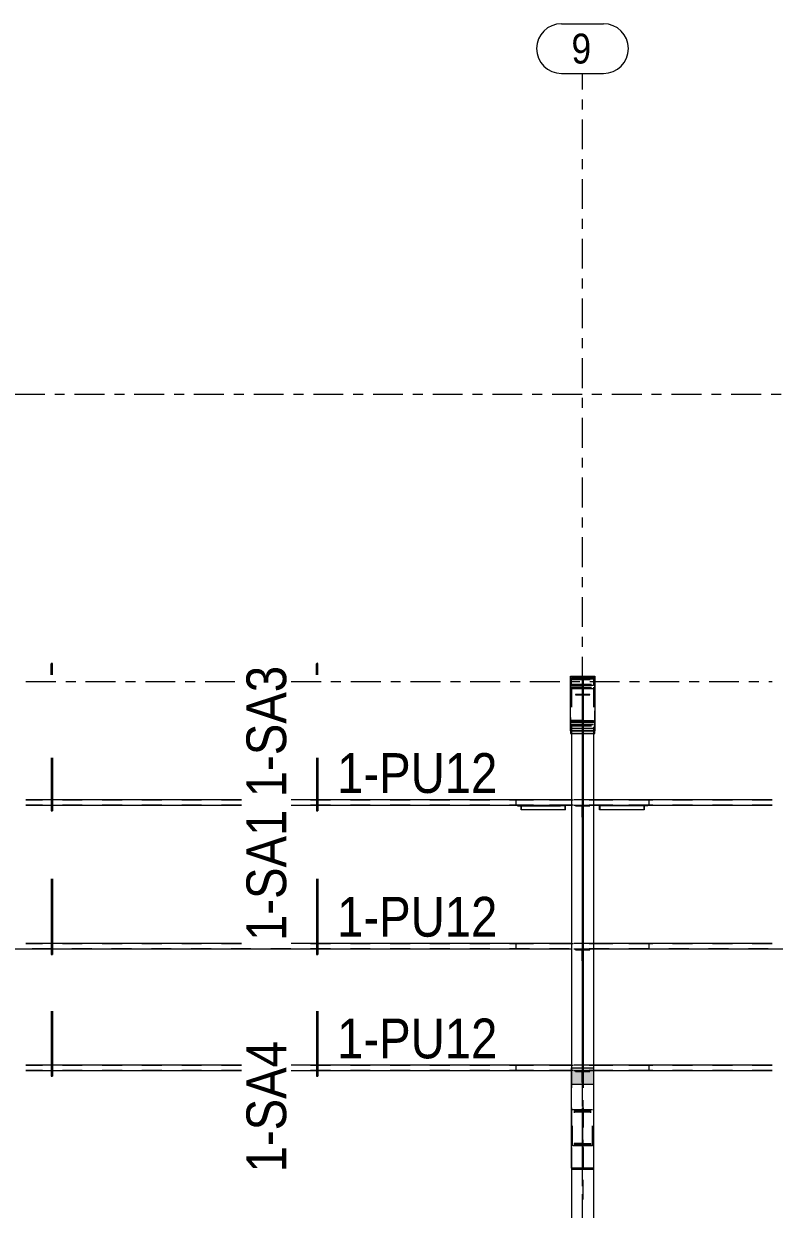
# Model space of a CAD drawing. Header units: millimetres. Extents: x -49 to 1122, y -181 to 639.
# Drawn here: x 206.9 to 282.3, y 69.5 to 188.6 of the extents above; entities that cross this region are included whole.
import ezdxf

# ---------------------------------------------------------------- set-up
doc = ezdxf.new("R2010")
doc.units = ezdxf.units.MM
for name, pattern in [('XKITLINE00', [0]), ('XKITLINE02', [4, 2, -2]), ('XKITLINE03', [6, 3, -1, 1, -1])]:
    doc.linetypes.add(name, pattern=pattern)
for name, color, linetype, lineweight in [('Part', 2, 'Continuous', 0), ('PartMark', 7, 'Continuous', 0), ('S-grid', 1, 'Continuous', 0)]:
    doc.layers.add(name, color=color, linetype=linetype, lineweight=lineweight)
doc.styles.add('ARIAL', font='ARIAL.TTF')

# ---------------------------------------------------------------- blocks, each defined once
blk = doc.blocks.new('*A40')
at = {"layer": 'Part'}
blk.add_hatch(color=3, dxfattribs=at).paths.add_polyline_path([(209.72, 124.35), (209.77, 124.33), (209.79, 124.29), (209.77, 124.24), (209.72, 124.22), (209.68, 124.24), (209.66, 124.29), (209.68, 124.33)], flags=17)
blk = doc.blocks.new('*A41')
at = {"layer": 'Part'}
blk.add_hatch(color=3, dxfattribs=at).paths.add_polyline_path([(236.39, 124.35), (236.44, 124.33), (236.46, 124.29), (236.44, 124.24), (236.39, 124.22), (236.34, 124.24), (236.32, 124.29), (236.34, 124.33)], flags=17)
blk = doc.blocks.new('*A55')
at = {"layer": 'Part'}
blk.add_hatch(color=3, dxfattribs=at).paths.add_polyline_path([(261.94, 122.76), (261.94, 122.91), (264.17, 122.91), (264.17, 122.76), (263.1, 122.76), (263.1, 118.59), (264.17, 118.59), (264.17, 118.44), (261.94, 118.44), (261.94, 118.59), (263.01, 118.59), (263.01, 122.76)], flags=17)
blk = doc.blocks.new('*A61')
at = {"layer": 'Part'}
blk.add_hatch(color=3, dxfattribs=at).paths.add_polyline_path([(260.83, 110.03), (260.83, 110.06), (261.35, 110.06), (261.35, 109.61), (261.32, 109.61), (261.32, 110.03)], flags=17)
blk = doc.blocks.new('*A62')
at = {"layer": 'Part'}
blk.add_hatch(color=3, dxfattribs=at).paths.add_polyline_path([(264.76, 109.61), (264.76, 110.06), (265.28, 110.06), (265.28, 110.03), (264.79, 110.03), (264.79, 109.61)], flags=17)
blk = doc.blocks.new('*A63')
at = {"layer": 'Part'}
blk.add_hatch(color=3, dxfattribs=at).paths.add_polyline_path([(261.83, 117.55), (261.83, 117.82), (264.28, 117.82), (264.28, 117.55)], flags=17)
blk = doc.blocks.new('*A64')
at = {"layer": 'Part'}
blk.add_hatch(color=3, dxfattribs=at).paths.add_polyline_path([(261.83, 117.28), (261.83, 117.55), (264.28, 117.55), (264.28, 117.28)], flags=17)
blk = doc.blocks.new('*A65')
at = {"layer": 'Part'}
blk.add_hatch(color=3, dxfattribs=at).paths.add_polyline_path([(263.01, 117.82), (263.01, 118.44), (263.1, 118.44), (263.1, 117.82)], flags=17)
blk = doc.blocks.new('*A71')
at = {"layer": 'Part'}
blk.add_hatch(color=3, dxfattribs=at).paths.add_polyline_path([(263.11, 117.28), (263.11, 83.68), (264.17, 83.68), (264.17, 82.06), (261.94, 82.06), (261.94, 83.68), (263, 83.68), (263, 117.28)], flags=17)
blk = doc.blocks.new('*A433')
at = {"layer": 'S-grid', "color": 1, "linetype": 'XKITLINE03', "lineweight": 0}
blk.add_line((-10, 151.39), (1096.06, 151.39), dxfattribs=at)
blk = doc.blocks.new('*A434')
at = {"layer": 'S-grid', "color": 1, "linetype": 'XKITLINE03', "lineweight": 0}
for p, q in [((207.11, 122.5), (228.77, 122.5)), ((233.77, 122.5), (282.11, 122.5))]:
    blk.add_line(p, q, dxfattribs=at)
blk = doc.blocks.new('*A482')
at = {"layer": 'Part', "color": 2, "linetype": 'XKITLINE00', "lineweight": 0}
for p, q in [((181.94, 83.94), (177.27, 83.94)), ((202.11, 83.94), (184.17, 83.94)), ((228.77, 83.94), (207.11, 83.94)), ((261.94, 83.94), (233.77, 83.94)), ((269.72, 83.94), (264.17, 83.94)), ((269.72, 83.94), (269.72, 83.39)), ((181.94, 83.39), (178.29, 83.39)), ((202.11, 83.39), (184.17, 83.39)), ((228.77, 83.39), (207.11, 83.39)), ((261.94, 83.39), (233.77, 83.39)), ((269.72, 83.39), (264.17, 83.39))]:
    blk.add_line(p, q, dxfattribs=at)
at = {"layer": 'Part', "color": 7, "linetype": 'XKITLINE02', "lineweight": 0}
for p, q in [((202.11, 83.92), (177.3, 83.92)), ((202.11, 83.41), (178.25, 83.41)), ((184.17, 83.94), (181.94, 83.94)), ((228.77, 83.92), (207.11, 83.92)), ((228.77, 83.41), (207.11, 83.41)), ((269.72, 83.92), (233.77, 83.92)), ((269.72, 83.41), (233.77, 83.41)), ((264.17, 83.94), (261.94, 83.94)), ((184.17, 83.39), (181.94, 83.39)), ((264.17, 83.39), (261.94, 83.39))]:
    blk.add_line(p, q, dxfattribs=at)
blk = doc.blocks.new('*A483')
at = {"layer": 'Part', "color": 2, "linetype": 'XKITLINE00', "lineweight": 0}
for p, q in [((176.39, 95.61), (176.39, 96.17)), ((181.94, 96.17), (176.39, 96.17)), ((176.39, 95.61), (176.39, 95.61)), ((181.94, 95.61), (176.39, 95.61)), ((202.11, 96.17), (184.17, 96.17)), ((261.94, 95.61), (184.17, 95.61)), ((228.77, 96.17), (207.11, 96.17)), ((261.94, 96.17), (233.77, 96.17)), ((269.72, 96.17), (264.17, 96.17)), ((269.72, 95.61), (264.17, 95.61)), ((269.72, 96.17), (269.72, 95.61))]:
    blk.add_line(p, q, dxfattribs=at)
at = {"layer": 'Part', "color": 7, "linetype": 'XKITLINE02', "lineweight": 0}
for p, q in [((202.11, 96.15), (176.39, 96.15)), ((269.72, 95.63), (176.39, 95.63)), ((184.17, 96.17), (181.94, 96.17)), ((184.17, 95.61), (181.94, 95.61)), ((228.77, 96.15), (207.11, 96.15)), ((269.72, 96.15), (233.77, 96.15)), ((264.17, 96.17), (261.94, 96.17)), ((264.17, 95.61), (261.94, 95.61))]:
    blk.add_line(p, q, dxfattribs=at)
blk = doc.blocks.new('*A484')
at = {"layer": 'Part', "color": 2, "linetype": 'XKITLINE00', "lineweight": 0}
for p, q in [((176.39, 110.06), (176.39, 110.61)), ((181.94, 110.61), (176.39, 110.61)), ((176.39, 110.06), (176.39, 110.06)), ((176.87, 110.06), (176.39, 110.06)), ((181.94, 110.06), (181.35, 110.06)), ((202.11, 110.61), (184.17, 110.61)), ((184.76, 110.06), (184.17, 110.06)), ((202.11, 110.06), (189.24, 110.06)), ((228.77, 110.61), (207.11, 110.61)), ((228.77, 110.06), (207.11, 110.06)), ((261.94, 110.61), (233.77, 110.61)), ((256.87, 110.06), (233.77, 110.06)), ((261.94, 110.06), (261.35, 110.06)), ((269.72, 110.61), (264.17, 110.61)), ((264.76, 110.06), (264.17, 110.06)), ((269.72, 110.06), (269.24, 110.06)), ((269.72, 110.61), (269.72, 110.06))]:
    blk.add_line(p, q, dxfattribs=at)
at = {"layer": 'Part', "color": 7, "linetype": 'XKITLINE02', "lineweight": 0}
for p, q in [((202.11, 110.59), (176.39, 110.59)), ((202.11, 110.08), (176.39, 110.08)), ((181.35, 110.06), (176.87, 110.06)), ((184.17, 110.61), (181.94, 110.61)), ((184.17, 110.06), (181.94, 110.06)), ((189.24, 110.06), (184.76, 110.06)), ((228.77, 110.59), (207.11, 110.59)), ((228.77, 110.08), (207.11, 110.08)), ((269.72, 110.59), (233.77, 110.59)), ((269.72, 110.08), (233.77, 110.08)), ((261.35, 110.06), (256.87, 110.06)), ((264.17, 110.61), (261.94, 110.61)), ((264.17, 110.06), (261.94, 110.06)), ((269.24, 110.06), (264.76, 110.06))]:
    blk.add_line(p, q, dxfattribs=at)
blk = doc.blocks.new('*A568')
at = {"layer": 'Part', "color": 2, "linetype": 'XKITLINE00', "lineweight": 0}
for p, q in [((209.66, 89.37), (209.66, 83.94)), ((209.79, 89.37), (209.79, 83.94)), ((209.66, 83.39), (209.66, 82.85)), ((209.66, 82.85), (209.68, 82.84)), ((209.68, 82.85), (209.66, 82.85)), ((209.72, 82.85), (209.68, 82.85)), ((209.68, 82.84), (209.72, 82.84)), ((209.77, 82.85), (209.72, 82.85)), ((209.72, 82.84), (209.77, 82.84)), ((209.77, 82.84), (209.79, 82.85)), ((209.79, 82.85), (209.77, 82.85)), ((209.79, 83.39), (209.79, 82.85))]:
    blk.add_line(p, q, dxfattribs=at)
at = {"layer": 'Part', "color": 7, "linetype": 'XKITLINE02', "lineweight": 0}
for p, q in [((209.66, 83.94), (209.66, 83.39)), ((209.79, 83.94), (209.79, 83.39))]:
    blk.add_line(p, q, dxfattribs=at)
blk = doc.blocks.new('*A569')
at = {"layer": 'Part', "color": 2, "linetype": 'XKITLINE00', "lineweight": 0}
for p, q in [((209.66, 102.68), (209.66, 96.17)), ((209.79, 102.68), (209.79, 96.17)), ((209.66, 95.61), (209.66, 95.07)), ((209.79, 95.61), (209.79, 95.07)), ((209.66, 95.07), (209.68, 95.06)), ((209.68, 95.07), (209.66, 95.07)), ((209.72, 95.07), (209.68, 95.07)), ((209.68, 95.06), (209.72, 95.06)), ((209.77, 95.07), (209.72, 95.07)), ((209.72, 95.06), (209.77, 95.06)), ((209.77, 95.06), (209.79, 95.07)), ((209.79, 95.07), (209.77, 95.07))]:
    blk.add_line(p, q, dxfattribs=at)
at = {"layer": 'Part', "color": 7, "linetype": 'XKITLINE02', "lineweight": 0}
for p, q in [((209.66, 96.17), (209.66, 95.61)), ((209.79, 96.17), (209.79, 95.61))]:
    blk.add_line(p, q, dxfattribs=at)
blk = doc.blocks.new('*A570')
at = {"layer": 'Part', "color": 2, "linetype": 'XKITLINE00', "lineweight": 0}
for p, q in [((236.32, 89.37), (236.32, 83.94)), ((236.46, 89.37), (236.46, 83.94)), ((236.32, 83.39), (236.32, 82.85)), ((236.32, 82.85), (236.34, 82.84)), ((236.34, 82.85), (236.32, 82.85)), ((236.39, 82.85), (236.34, 82.85)), ((236.34, 82.84), (236.39, 82.84)), ((236.44, 82.85), (236.39, 82.85)), ((236.39, 82.84), (236.44, 82.84)), ((236.44, 82.84), (236.46, 82.85)), ((236.46, 82.85), (236.44, 82.85)), ((236.46, 83.39), (236.46, 82.85))]:
    blk.add_line(p, q, dxfattribs=at)
at = {"layer": 'Part', "color": 7, "linetype": 'XKITLINE02', "lineweight": 0}
for p, q in [((236.32, 83.94), (236.32, 83.39)), ((236.46, 83.94), (236.46, 83.39))]:
    blk.add_line(p, q, dxfattribs=at)
blk = doc.blocks.new('*A571')
at = {"layer": 'Part', "color": 2, "linetype": 'XKITLINE00', "lineweight": 0}
for p, q in [((236.32, 102.68), (236.32, 96.17)), ((236.46, 102.68), (236.46, 96.17)), ((236.32, 95.61), (236.32, 95.07)), ((236.46, 95.61), (236.46, 95.07)), ((236.32, 95.07), (236.34, 95.06)), ((236.34, 95.07), (236.32, 95.07)), ((236.39, 95.07), (236.34, 95.07)), ((236.34, 95.06), (236.39, 95.06)), ((236.44, 95.07), (236.39, 95.07)), ((236.39, 95.06), (236.44, 95.06)), ((236.44, 95.06), (236.46, 95.07)), ((236.46, 95.07), (236.44, 95.07))]:
    blk.add_line(p, q, dxfattribs=at)
at = {"layer": 'Part', "color": 7, "linetype": 'XKITLINE02', "lineweight": 0}
for p, q in [((236.32, 96.17), (236.32, 95.61)), ((236.46, 96.17), (236.46, 95.61))]:
    blk.add_line(p, q, dxfattribs=at)
blk = doc.blocks.new('*A572')
at = {"layer": 'Part', "color": 2, "linetype": 'XKITLINE00', "lineweight": 0}
for p, q in [((209.68, 124.33), (209.66, 124.29)), ((209.66, 123.18), (209.66, 124.29)), ((209.66, 124.29), (209.68, 124.24)), ((209.72, 124.35), (209.68, 124.33)), ((209.68, 124.24), (209.72, 124.22)), ((209.77, 124.33), (209.72, 124.35)), ((209.72, 124.22), (209.77, 124.24)), ((209.79, 124.29), (209.77, 124.33)), ((209.77, 124.24), (209.79, 124.29)), ((209.79, 123.18), (209.79, 124.29))]:
    blk.add_line(p, q, dxfattribs=at)
blk = doc.blocks.new('*A573')
at = {"layer": 'Part', "color": 2, "linetype": 'XKITLINE00', "lineweight": 0}
for p, q in [((209.66, 114.84), (209.66, 110.61)), ((209.79, 114.84), (209.79, 110.61)), ((209.66, 110.06), (209.66, 109.51)), ((209.79, 110.06), (209.79, 109.51)), ((209.68, 109.52), (209.66, 109.51)), ((209.66, 109.51), (209.68, 109.51)), ((209.72, 109.52), (209.68, 109.52)), ((209.68, 109.51), (209.72, 109.51)), ((209.77, 109.52), (209.72, 109.52)), ((209.72, 109.51), (209.77, 109.51)), ((209.79, 109.51), (209.77, 109.52)), ((209.77, 109.51), (209.79, 109.51))]:
    blk.add_line(p, q, dxfattribs=at)
at = {"layer": 'Part', "color": 7, "linetype": 'XKITLINE02', "lineweight": 0}
for p, q in [((209.66, 110.61), (209.66, 110.06)), ((209.79, 110.61), (209.79, 110.06))]:
    blk.add_line(p, q, dxfattribs=at)
blk = doc.blocks.new('*A574')
at = {"layer": 'Part', "color": 2, "linetype": 'XKITLINE00', "lineweight": 0}
for p, q in [((236.34, 124.33), (236.32, 124.29)), ((236.32, 123.18), (236.32, 124.29)), ((236.32, 124.29), (236.34, 124.24)), ((236.39, 124.35), (236.34, 124.33)), ((236.34, 124.24), (236.39, 124.22)), ((236.44, 124.33), (236.39, 124.35)), ((236.39, 124.22), (236.44, 124.24)), ((236.46, 124.29), (236.44, 124.33)), ((236.44, 124.24), (236.46, 124.29)), ((236.46, 123.18), (236.46, 124.29))]:
    blk.add_line(p, q, dxfattribs=at)
blk = doc.blocks.new('*A575')
at = {"layer": 'Part', "color": 2, "linetype": 'XKITLINE00', "lineweight": 0}
for p, q in [((236.32, 114.84), (236.32, 110.61)), ((236.46, 114.84), (236.46, 110.61)), ((236.32, 110.06), (236.32, 109.51)), ((236.46, 110.06), (236.46, 109.51)), ((236.34, 109.52), (236.32, 109.51)), ((236.32, 109.51), (236.34, 109.51)), ((236.39, 109.52), (236.34, 109.52)), ((236.34, 109.51), (236.39, 109.51)), ((236.44, 109.52), (236.39, 109.52)), ((236.39, 109.51), (236.44, 109.51)), ((236.46, 109.51), (236.44, 109.52)), ((236.44, 109.51), (236.46, 109.51))]:
    blk.add_line(p, q, dxfattribs=at)
at = {"layer": 'Part', "color": 7, "linetype": 'XKITLINE02', "lineweight": 0}
for p, q in [((236.32, 110.61), (236.32, 110.06)), ((236.46, 110.61), (236.46, 110.06))]:
    blk.add_line(p, q, dxfattribs=at)
blk = doc.blocks.new('*A678')
at = {"layer": 'S-grid', "color": 1, "linetype": 'XKITLINE03', "lineweight": 0}
blk.add_line((263.06, -10), (263.06, 183.61), dxfattribs=at)
at = {"layer": 'S-grid', "color": 3, "style": 'ARIAL', "width": 0.85}
blk.add_text('9', height=3, dxfattribs=at).set_placement((261.94, 184.61))
blk = doc.blocks.new('*A680')
at = {"layer": 'Part', "color": 7, "linetype": 'XKITLINE02', "lineweight": 0}
for p, q in [((261.94, 121.94), (261.94, 117.28)), ((261.94, 121.94), (264.17, 121.94)), ((261.94, 121.81), (263, 121.81)), ((263, 121.81), (263, 22.44)), ((263.11, 22.44), (263.11, 121.81)), ((263.11, 121.81), (264.17, 121.81)), ((264.17, 121.94), (264.17, 117.28)), ((261.94, 118.18), (263, 118.18)), ((261.94, 118.05), (264.17, 118.05)), ((263.11, 118.18), (264.17, 118.18)), ((261.94, 83.68), (261.94, 73.59)), ((264.17, 83.68), (264.17, 73.59)), ((264.17, 22.44), (261.94, 22.44))]:
    blk.add_line(p, q, dxfattribs=at)
at = {"layer": 'Part', "color": 2, "linetype": 'XKITLINE00', "lineweight": 0}
for p, q in [((261.94, 117.28), (261.94, 83.68)), ((264.17, 117.28), (264.17, 83.68)), ((261.94, 73.59), (261.94, 22.44)), ((264.17, 73.59), (264.17, 22.44))]:
    blk.add_line(p, q, dxfattribs=at)
blk = doc.blocks.new('*A681')
at = {"layer": 'Part', "color": 2, "linetype": 'XKITLINE00', "lineweight": 0}
for p, q in [((261.83, 117.55), (261.83, 123.06)), ((261.83, 123.06), (264.28, 123.06)), ((264.28, 123.06), (264.28, 117.55)), ((261.83, 117.82), (264.28, 117.82)), ((264.28, 117.55), (261.83, 117.55))]:
    blk.add_line(p, q, dxfattribs=at)
at = {"layer": 'Part', "color": 7, "linetype": 'XKITLINE02', "lineweight": 0}
blk.add_line((261.83, 122.88), (264.28, 122.88), dxfattribs=at)
blk = doc.blocks.new('*A682')
at = {"layer": 'Part', "color": 7, "linetype": 'XKITLINE02', "lineweight": 0}
for p, q in [((261.83, 122.88), (261.83, 117.55)), ((264.28, 122.88), (261.83, 122.88)), ((264.28, 117.55), (264.28, 122.88)), ((261.83, 122.7), (264.28, 122.7))]:
    blk.add_line(p, q, dxfattribs=at)
at = {"layer": 'Part', "color": 2, "linetype": 'XKITLINE00', "lineweight": 0}
for p, q in [((261.83, 117.55), (261.83, 117.28)), ((261.83, 117.55), (264.28, 117.55)), ((261.83, 117.28), (264.28, 117.28)), ((264.28, 117.28), (264.28, 117.55))]:
    blk.add_line(p, q, dxfattribs=at)
blk = doc.blocks.new('*A686')
at = {"layer": 'Part', "color": 2, "linetype": 'XKITLINE00', "lineweight": 0}
for p, q in [((261.94, 122.76), (261.94, 122.91)), ((261.94, 122.91), (264.17, 122.91)), ((261.94, 122.12), (261.94, 122.76)), ((261.94, 122.76), (263.01, 122.76)), ((263.01, 122.76), (263.01, 118.59)), ((263.1, 122.76), (263.1, 118.59)), ((264.17, 122.76), (263.1, 122.76)), ((264.17, 122.91), (264.17, 122.12)), ((261.94, 122.12), (263.01, 122.12)), ((264.17, 122.12), (263.1, 122.12)), ((263.01, 118.59), (261.94, 118.59)), ((261.94, 118.59), (261.94, 118.36)), ((261.94, 118.44), (264.17, 118.44)), ((263.01, 118.36), (261.94, 118.36)), ((263.1, 118.59), (264.17, 118.59)), ((264.17, 118.36), (263.1, 118.36)), ((264.17, 118.59), (264.17, 118.36))]:
    blk.add_line(p, q, dxfattribs=at)
at = {"layer": 'Part', "color": 7, "linetype": 'XKITLINE02', "lineweight": 0}
for p, q in [((261.94, 122.24), (264.17, 122.24)), ((261.94, 118.49), (263.01, 118.49)), ((263.01, 118.59), (263.01, 118.49)), ((263.1, 118.36), (263.01, 118.36)), ((263.1, 118.49), (263.1, 118.59)), ((264.17, 118.49), (263.1, 118.49))]:
    blk.add_line(p, q, dxfattribs=at)
blk = doc.blocks.new('*A735')
at = {"layer": 'Part', "color": 2, "linetype": 'XKITLINE00', "lineweight": 0}
for p, q in [((256.39, 83.39), (256.39, 83.94)), ((261.94, 83.94), (256.39, 83.94)), ((282.11, 83.94), (264.17, 83.94)), ((308.77, 83.94), (287.11, 83.94)), ((341.94, 83.94), (313.77, 83.94)), ((349.72, 83.94), (344.17, 83.94)), ((349.72, 83.94), (349.72, 83.39)), ((256.39, 83.39), (256.39, 83.39)), ((261.94, 83.39), (256.39, 83.39)), ((282.11, 83.39), (264.17, 83.39)), ((308.77, 83.39), (287.11, 83.39)), ((341.94, 83.39), (313.77, 83.39)), ((349.72, 83.39), (344.17, 83.39))]:
    blk.add_line(p, q, dxfattribs=at)
at = {"layer": 'Part', "color": 7, "linetype": 'XKITLINE02', "lineweight": 0}
for p, q in [((282.11, 83.92), (256.39, 83.92)), ((282.11, 83.41), (256.39, 83.41)), ((264.17, 83.94), (261.94, 83.94)), ((308.77, 83.92), (287.11, 83.92)), ((308.77, 83.41), (287.11, 83.41)), ((349.72, 83.92), (313.77, 83.92)), ((349.72, 83.41), (313.77, 83.41)), ((344.17, 83.94), (341.94, 83.94)), ((264.17, 83.39), (261.94, 83.39)), ((344.17, 83.39), (341.94, 83.39))]:
    blk.add_line(p, q, dxfattribs=at)
blk = doc.blocks.new('*A736')
at = {"layer": 'Part', "color": 2, "linetype": 'XKITLINE00', "lineweight": 0}
for p, q in [((256.39, 95.61), (256.39, 96.17)), ((261.94, 96.17), (256.39, 96.17)), ((256.39, 95.61), (256.39, 95.61)), ((261.94, 95.61), (256.39, 95.61)), ((282.11, 96.17), (264.17, 96.17)), ((341.94, 95.61), (264.17, 95.61)), ((308.77, 96.17), (287.11, 96.17)), ((341.94, 96.17), (313.77, 96.17)), ((349.72, 96.17), (344.17, 96.17)), ((349.72, 95.61), (344.17, 95.61)), ((349.72, 96.17), (349.72, 95.61))]:
    blk.add_line(p, q, dxfattribs=at)
at = {"layer": 'Part', "color": 7, "linetype": 'XKITLINE02', "lineweight": 0}
for p, q in [((282.11, 96.15), (256.39, 96.15)), ((349.72, 95.63), (256.39, 95.63)), ((264.17, 96.17), (261.94, 96.17)), ((264.17, 95.61), (261.94, 95.61)), ((308.77, 96.15), (287.11, 96.15)), ((349.72, 96.15), (313.77, 96.15)), ((344.17, 96.17), (341.94, 96.17)), ((344.17, 95.61), (341.94, 95.61))]:
    blk.add_line(p, q, dxfattribs=at)
blk = doc.blocks.new('*A737')
at = {"layer": 'Part', "color": 2, "linetype": 'XKITLINE00', "lineweight": 0}
for p, q in [((256.39, 110.06), (256.39, 110.61)), ((261.94, 110.61), (256.39, 110.61)), ((256.39, 110.06), (256.39, 110.06)), ((256.87, 110.06), (256.39, 110.06)), ((261.94, 110.06), (261.35, 110.06)), ((282.11, 110.61), (264.17, 110.61)), ((264.76, 110.06), (264.17, 110.06)), ((282.11, 110.06), (269.24, 110.06)), ((308.77, 110.61), (287.11, 110.61)), ((308.77, 110.06), (287.11, 110.06)), ((341.94, 110.61), (313.77, 110.61)), ((336.87, 110.06), (313.77, 110.06)), ((341.94, 110.06), (341.35, 110.06)), ((349.72, 110.61), (344.17, 110.61)), ((344.76, 110.06), (344.17, 110.06)), ((349.72, 110.06), (349.24, 110.06)), ((349.72, 110.61), (349.72, 110.06))]:
    blk.add_line(p, q, dxfattribs=at)
at = {"layer": 'Part', "color": 7, "linetype": 'XKITLINE02', "lineweight": 0}
for p, q in [((282.11, 110.59), (256.39, 110.59)), ((282.11, 110.08), (256.39, 110.08)), ((261.35, 110.06), (256.87, 110.06)), ((264.17, 110.61), (261.94, 110.61)), ((264.17, 110.06), (261.94, 110.06)), ((269.24, 110.06), (264.76, 110.06)), ((308.77, 110.59), (287.11, 110.59)), ((308.77, 110.08), (287.11, 110.08)), ((349.72, 110.59), (313.77, 110.59)), ((349.72, 110.08), (313.77, 110.08)), ((341.35, 110.06), (336.87, 110.06)), ((344.17, 110.61), (341.94, 110.61)), ((344.17, 110.06), (341.94, 110.06)), ((349.24, 110.06), (344.76, 110.06))]:
    blk.add_line(p, q, dxfattribs=at)
blk = doc.blocks.new('*A738')
at = {"layer": 'Part', "color": 7, "linetype": 'XKITLINE02', "lineweight": 0}
for p, q in [((263, 117.96), (263, 117.28)), ((263, 117.96), (263.11, 117.96)), ((263.11, 117.96), (263.11, 117.28)), ((263, 117.89), (263.11, 117.89)), ((263, 83.68), (263, 73.61)), ((263.11, 83.68), (263.11, 73.61)), ((264.17, 73.61), (261.94, 73.61))]:
    blk.add_line(p, q, dxfattribs=at)
at = {"layer": 'Part', "color": 2, "linetype": 'XKITLINE00', "lineweight": 0}
for p, q in [((263, 117.28), (263, 83.68)), ((263, 117.28), (263.11, 117.28)), ((263.11, 117.28), (263.11, 83.68)), ((261.94, 73.59), (261.94, 83.68)), ((261.94, 83.68), (263, 83.68)), ((263.11, 83.68), (264.17, 83.68)), ((264.17, 83.68), (264.17, 73.59)), ((261.94, 82.06), (264.17, 82.06)), ((264.17, 73.59), (261.94, 73.59))]:
    blk.add_line(p, q, dxfattribs=at)
blk = doc.blocks.new('*A740')
at = {"layer": 'Part', "color": 7, "linetype": 'XKITLINE02', "lineweight": 0}
for p, q in [((263.78, 95.61), (262.33, 95.61)), ((262.33, 95.56), (262.33, 95.61)), ((262.33, 95.56), (263.78, 95.56)), ((263.78, 95.56), (263.78, 95.61))]:
    blk.add_line(p, q, dxfattribs=at)
blk = doc.blocks.new('*A741')
at = {"layer": 'Part', "color": 7, "linetype": 'XKITLINE02', "lineweight": 0}
for p, q in [((263.03, 95.56), (263.08, 95.56)), ((263.03, 94.44), (263.03, 95.56)), ((263.03, 95.56), (263.08, 95.56)), ((263.08, 94.44), (263.08, 95.56)), ((263.03, 94.44), (263.08, 94.44))]:
    blk.add_line(p, q, dxfattribs=at)
blk = doc.blocks.new('*A742')
at = {"layer": 'Part', "color": 7, "linetype": 'XKITLINE02', "lineweight": 0}
for p, q in [((263.78, 83.39), (262.33, 83.39)), ((262.33, 83.33), (262.33, 83.39)), ((262.33, 83.33), (263.78, 83.33)), ((263.78, 83.33), (263.78, 83.39))]:
    blk.add_line(p, q, dxfattribs=at)
blk = doc.blocks.new('*A743')
at = {"layer": 'Part', "color": 7, "linetype": 'XKITLINE02', "lineweight": 0}
for p, q in [((263.03, 83.33), (263.08, 83.33)), ((263.03, 82.22), (263.03, 83.33)), ((263.03, 83.33), (263.08, 83.33)), ((263.03, 82.22), (263.08, 82.22)), ((263.08, 82.22), (263.08, 83.33))]:
    blk.add_line(p, q, dxfattribs=at)
blk = doc.blocks.new('*A744')
at = {"layer": 'Part', "color": 7, "linetype": 'XKITLINE02', "lineweight": 0}
for p, q in [((263.03, 79.61), (263.03, 79.26)), ((263.08, 79.3), (263.03, 79.3)), ((263.08, 79.61), (263.08, 79.26))]:
    blk.add_line(p, q, dxfattribs=at)
blk = doc.blocks.new('*A745')
at = {"layer": 'Part', "color": 7, "linetype": 'XKITLINE02', "lineweight": 0}
for p, q in [((262.06, 75.85), (262.06, 79.46)), ((264.06, 79.46), (262.06, 79.46)), ((264.06, 75.85), (264.06, 79.46)), ((264.06, 75.85), (262.06, 75.85))]:
    blk.add_line(p, q, dxfattribs=at)
blk = doc.blocks.new('*A746')
at = {"layer": 'Part', "color": 7, "linetype": 'XKITLINE02', "lineweight": 0}
for p, q in [((263, 73.61), (262, 73.61)), ((262, 73.61), (262, 73.5)), ((262, 73.5), (263, 73.5)), ((262.83, 73.61), (262.83, 73.5)), ((263, 73.5), (263, 73.61))]:
    blk.add_line(p, q, dxfattribs=at)
blk = doc.blocks.new('*A747')
at = {"layer": 'Part', "color": 7, "linetype": 'XKITLINE02', "lineweight": 0}
for p, q in [((264.11, 73.61), (263.11, 73.61)), ((263.11, 73.61), (263.11, 73.5)), ((263.11, 73.5), (264.11, 73.5)), ((263.28, 73.61), (263.28, 73.5)), ((264.11, 73.5), (264.11, 73.61))]:
    blk.add_line(p, q, dxfattribs=at)
blk = doc.blocks.new('*A765')
at = {"layer": 'Part', "color": 2, "linetype": 'XKITLINE00', "lineweight": 0}
for p, q in [((256.5, 110.06), (256.5, 110.03)), ((256.5, 110.03), (260.83, 110.03)), ((261.35, 110.06), (256.87, 110.06)), ((256.87, 109.61), (256.87, 110.03)), ((261.32, 109.61), (256.87, 109.61)), ((260.83, 110.03), (260.83, 110.06)), ((261.32, 110.03), (260.83, 110.03)), ((261.32, 109.61), (261.32, 110.03)), ((261.35, 109.61), (261.32, 109.61)), ((261.35, 109.61), (261.35, 110.06))]:
    blk.add_line(p, q, dxfattribs=at)
at = {"layer": 'Part', "color": 7, "linetype": 'XKITLINE02', "lineweight": 0}
for p, q in [((256.87, 110.06), (256.5, 110.06)), ((256.89, 109.61), (256.87, 109.61)), ((256.89, 110.06), (256.89, 109.61))]:
    blk.add_line(p, q, dxfattribs=at)
blk = doc.blocks.new('*A766')
at = {"layer": 'Part', "color": 7, "linetype": 'XKITLINE02', "lineweight": 0}
for p, q in [((263.78, 110.06), (262.33, 110.06)), ((262.33, 110), (262.33, 110.06)), ((262.33, 110), (263.78, 110)), ((263.78, 110), (263.78, 110.06))]:
    blk.add_line(p, q, dxfattribs=at)
blk = doc.blocks.new('*A767')
at = {"layer": 'Part', "color": 7, "linetype": 'XKITLINE02', "lineweight": 0}
for p, q in [((263.03, 110), (263.08, 110)), ((263.03, 108.89), (263.03, 110)), ((263.03, 110), (263.08, 110)), ((263.08, 108.89), (263.08, 110)), ((263.03, 108.89), (263.08, 108.89))]:
    blk.add_line(p, q, dxfattribs=at)
blk = doc.blocks.new('*A768')
at = {"layer": 'Part', "color": 2, "linetype": 'XKITLINE00', "lineweight": 0}
for p, q in [((264.76, 109.61), (264.76, 110.06)), ((264.76, 110.06), (265.28, 110.06)), ((269.25, 109.61), (264.76, 109.61)), ((269.61, 110.03), (264.79, 110.03)), ((264.79, 110.03), (264.79, 109.61)), ((269.24, 110.06), (265.28, 110.06)), ((265.28, 110.06), (265.28, 110.03)), ((269.25, 110.03), (269.25, 109.61)), ((269.61, 110.06), (269.61, 110.03))]:
    blk.add_line(p, q, dxfattribs=at)
at = {"layer": 'Part', "color": 7, "linetype": 'XKITLINE02', "lineweight": 0}
for p, q in [((269.23, 109.61), (269.23, 110.06)), ((269.23, 110.06), (269.61, 110.06)), ((269.61, 110.03), (269.25, 110.03))]:
    blk.add_line(p, q, dxfattribs=at)
blk = doc.blocks.new('*A769')
at = {"layer": 'Part', "color": 2, "linetype": 'XKITLINE00', "lineweight": 0}
for p, q in [((263.01, 118.44), (263.01, 117.82)), ((263.01, 118.44), (263.1, 118.44)), ((263.1, 118.44), (263.1, 117.82)), ((263.1, 117.82), (263.01, 117.82))]:
    blk.add_line(p, q, dxfattribs=at)
at = {"layer": 'Part', "color": 7, "linetype": 'XKITLINE02', "lineweight": 0}
for p, q in [((263.01, 118.38), (263.1, 118.38)), ((263.01, 118.27), (263.1, 118.27))]:
    blk.add_line(p, q, dxfattribs=at)
blk = doc.blocks.new('*A777')
at = {"layer": 'Part', "color": 7, "linetype": 'XKITLINE02', "lineweight": 0}
for p, q in [((263.89, 79.35), (262.22, 79.35)), ((262.22, 79.35), (262.22, 79.16)), ((262.22, 79.25), (263.02, 79.25)), ((263.02, 79.25), (263.02, 76.01)), ((263.09, 76.01), (263.09, 79.25)), ((263.09, 79.25), (263.89, 79.25)), ((263.89, 79.16), (263.89, 79.35)), ((263.02, 76.1), (262.22, 76.1)), ((262.22, 76.1), (262.22, 75.9)), ((262.22, 76), (263.89, 76)), ((263.09, 76.1), (263.89, 76.1)), ((263.89, 75.9), (263.89, 76.1))]:
    blk.add_line(p, q, dxfattribs=at)
blk = doc.blocks.new('*A780')
at = {"layer": 'S-grid', "color": 1, "linetype": 'XKITLINE00', "lineweight": 0}
for p, q in [((260.94, 188.61), (265.17, 188.61)), ((260.94, 183.61), (265.17, 183.61))]:
    blk.add_line(p, q, dxfattribs=at)
for centre, start, end in [((260.94, 186.11), 90, 270), ((265.17, 186.11), 270, 90)]:
    blk.add_arc(centre, 2.5, start, end, dxfattribs=at)
blk = doc.blocks.new('*A781')
at = {"layer": 'Part', "color": 7, "linetype": 'XKITLINE02', "lineweight": 0}
for p, q in [((263.78, 121.22), (262.33, 121.22)), ((262.33, 121.22), (262.33, 121.16)), ((262.33, 121.16), (263.78, 121.16)), ((263.78, 121.16), (263.78, 121.22))]:
    blk.add_line(p, q, dxfattribs=at)
blk = doc.blocks.new('*A782')
at = {"layer": 'Part', "color": 7, "linetype": 'XKITLINE02', "lineweight": 0}
for p, q in [((263, 122.7), (263, 121.22)), ((263.11, 122.7), (263, 122.7)), ((263, 122.03), (263.11, 122.03)), ((263, 121.77), (263.11, 121.77)), ((263.11, 121.22), (263.11, 122.7)), ((263, 121.22), (263.11, 121.22)), ((263.11, 121.22), (263, 121.22))]:
    blk.add_line(p, q, dxfattribs=at)
blk = doc.blocks.new('*A783')
at = {"layer": 'Part', "color": 2, "linetype": 'XKITLINE00', "lineweight": 0}
for p, q in [((263, 123.06), (263, 122.91)), ((263, 123.06), (263.11, 123.06)), ((263.11, 123.06), (263.11, 122.91))]:
    blk.add_line(p, q, dxfattribs=at)
at = {"layer": 'Part', "color": 7, "linetype": 'XKITLINE02', "lineweight": 0}
for p, q in [((263, 122.91), (263, 122.26)), ((263.11, 122.91), (263.11, 122.26)), ((263.11, 122.42), (263, 122.42)), ((263, 122.34), (263.11, 122.34)), ((263.11, 122.26), (263, 122.26))]:
    blk.add_line(p, q, dxfattribs=at)
blk = doc.blocks.new('*A2528')
at = {"layer": 'PartMark', "color": 3, "style": 'ARIAL', "width": 0.85}
blk.add_text('1-PU12', height=4, dxfattribs=at).set_placement((238.39, 84.64))
blk = doc.blocks.new('*A2529')
at = {"layer": 'PartMark', "color": 3, "style": 'ARIAL', "width": 0.85}
blk.add_text('1-PU12', height=4, dxfattribs=at).set_placement((238.39, 96.87))
blk = doc.blocks.new('*A2530')
at = {"layer": 'PartMark', "color": 3, "style": 'ARIAL', "width": 0.85}
blk.add_text('1-PU12', height=4, dxfattribs=at).set_placement((238.39, 111.31))
blk = doc.blocks.new('*A2539')
at = {"layer": 'PartMark', "color": 3, "style": 'ARIAL', "width": 0.85}
blk.add_text('1-SA3', height=4, rotation=90.0002, dxfattribs=at).set_placement((233.27, 110.88))
blk = doc.blocks.new('*A2560')
at = {"layer": 'PartMark', "color": 3, "style": 'ARIAL', "width": 0.85}
blk.add_text('1-SA4', height=4, rotation=90.0002, dxfattribs=at).set_placement((233.27, 73.18))
blk = doc.blocks.new('*A2561')
at = {"layer": 'PartMark', "color": 3, "style": 'ARIAL', "width": 0.85}
blk.add_text('1-SA1', height=4, rotation=90.0002, dxfattribs=at).set_placement((233.27, 96.43))

msp = doc.modelspace()

# ---------------------------------------------------------------- block references
at = {"lineweight": 0}
for name in ['*A780', '*A678', '*A433', '*A434', '*A40', '*A572', '*A41', '*A574', '*A2539', '*A681', '*A682', '*A55', '*A686', '*A783', '*A680', '*A782', '*A781', '*A738', '*A65', '*A769', '*A63', '*A64', '*A71', '*A573', '*A575', '*A2530', '*A484', '*A737', '*A765', '*A61', '*A766', '*A767', '*A62', '*A768', '*A2561', '*A569', '*A571', '*A2529', '*A483', '*A736', '*A740', '*A741', '*A568', '*A570', '*A2528', '*A2560', '*A482', '*A735', '*A742', '*A743', '*A745', '*A777', '*A744', '*A746', '*A747']:
    msp.add_blockref(name, (0, 0), dxfattribs=at)

doc.saveas('drawing.dxf')
